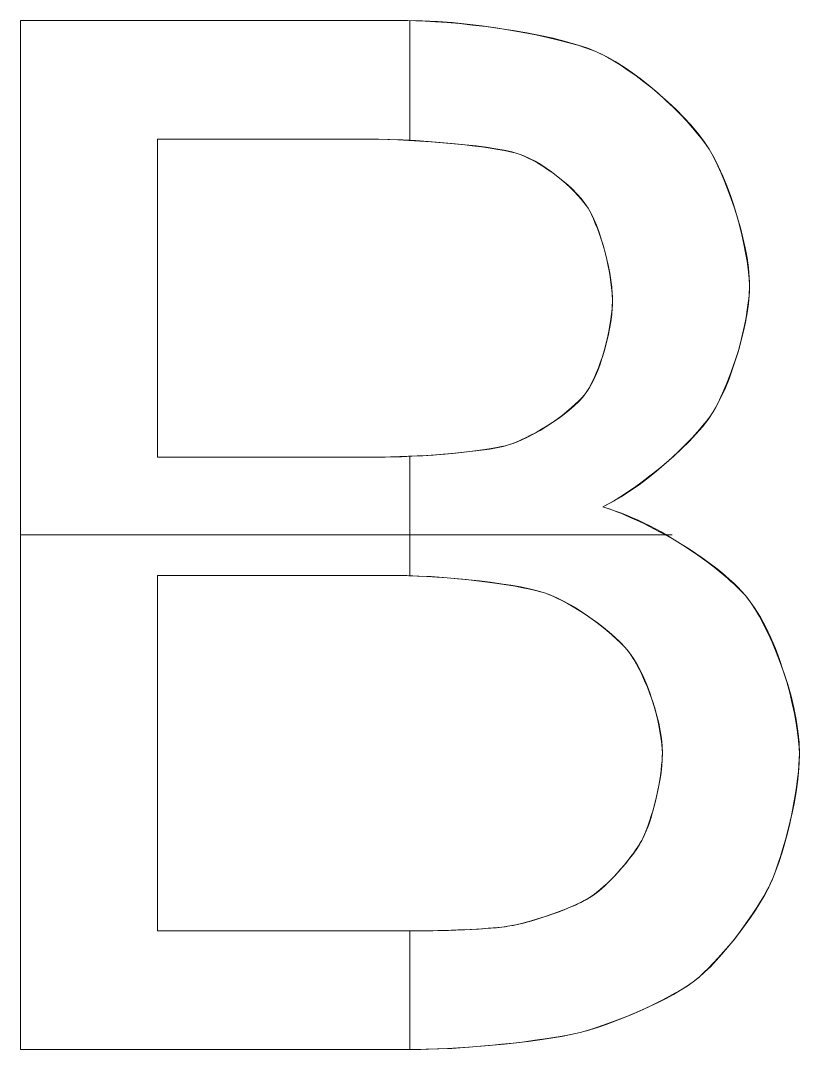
# Model space of a CAD drawing. Header units: millimetres. Extents: x -142 to 80, y -99 to 99.
# Drawn here: x -63.98 to -56.45, y 8.12 to 18.06 of the extents above; entities that cross this region are included whole.
import ezdxf

# ---------------------------------------------------------------- set-up
doc = ezdxf.new("R2010")
doc.units = ezdxf.units.MM
doc.header["$MEASUREMENT"] = 0
doc.layers.add('Default', color=7, linetype='Continuous')

msp = doc.modelspace()

# ---------------------------------------------------------------- linework, layer by layer
at = {"layer": 'Default', "color": 5, "lineweight": 9}
for points in [[(-63.9841, 8.123), (-63.9841, 8.123), (-63.9841, 18.0627), (-63.9841, 18.0627)], [(-63.9841, 8.123), (-63.9841, 8.123), (-63.9841, 18.0627), (-63.9841, 18.0627)], [(-63.9841, 18.0627), (-63.9841, 18.0627), (-63.9841, 18.0627), (-63.9841, 18.0627)], [(-63.9841, 18.0627), (-63.9841, 18.0627), (-63.9841, 8.123), (-63.9841, 8.123)], [(-60.2426, 18.0627), (-60.2426, 18.0627), (-60.2426, 18.0627), (-60.2426, 18.0627)], [(-60.2191, 18.0627), (-60.2191, 18.0627), (-60.2191, 16.9106), (-60.2191, 16.9106)], [(-60.2191, 18.0627), (-60.2191, 18.0627), (-60.2191, 16.9106), (-60.2191, 16.9106)], [(-58.4085, 17.7578), (-58.4085, 17.7578), (-58.4085, 17.7578), (-58.4085, 17.7578)], [(-62.6588, 13.8459), (-62.6588, 13.8459), (-62.6588, 16.9182), (-62.6588, 16.9182)], [(-62.6588, 16.9182), (-62.6588, 16.9182), (-62.6588, 16.9182), (-62.6588, 16.9182)], [(-62.6588, 16.9182), (-62.6588, 16.9182), (-62.6588, 13.8459), (-62.6588, 13.8459)], [(-62.6588, 13.8459), (-62.6588, 13.8459), (-62.6588, 16.9182), (-62.6588, 16.9182)], [(-60.6794, 16.9182), (-60.6794, 16.9182), (-60.6794, 16.9182), (-60.6794, 16.9182)], [(-57.327, 16.8193), (-57.327, 16.8193), (-57.327, 16.8193), (-57.327, 16.8193)], [(-59.1729, 16.776), (-59.1729, 16.776), (-59.1729, 16.776), (-59.1729, 16.776)], [(-58.4975, 16.2489), (-58.4975, 16.2489), (-58.4975, 16.2489), (-58.4975, 16.2489)], [(-56.9359, 15.494), (-56.9359, 15.494), (-56.9359, 15.494), (-56.9359, 15.494)], [(-62.6588, 15.382), (-62.6588, 15.382), (-62.6588, 15.382), (-62.6588, 15.382)], [(-58.2612, 15.3575), (-58.2612, 15.3575), (-58.2612, 15.3575), (-58.2612, 15.3575)], [(-58.5144, 14.4699), (-58.5144, 14.4699), (-58.5144, 14.4699), (-58.5144, 14.4699)], [(-57.2889, 14.2817), (-57.2889, 14.2817), (-57.2889, 14.2817), (-57.2889, 14.2817)], [(-59.2675, 13.9635), (-59.2675, 13.9635), (-59.2675, 13.9635), (-59.2675, 13.9635)], [(-62.6588, 13.8459), (-62.6588, 13.8459), (-62.6588, 13.8459), (-62.6588, 13.8459)], [(-60.5175, 13.8459), (-60.5175, 13.8459), (-60.5175, 13.8459), (-60.5175, 13.8459)], [(-60.2191, 13.8497), (-60.2191, 13.8497), (-60.2191, 12.7002), (-60.2191, 12.7002)], [(-60.2191, 13.8497), (-60.2191, 13.8497), (-60.2191, 12.7002), (-60.2191, 12.7002)], [(-58.3554, 13.3639), (-58.3554, 13.3639), (-58.3554, 13.3639), (-58.3554, 13.3639)], [(-63.9841, 13.0929), (-63.9841, 13.0929), (-57.6857, 13.0929), (-57.6857, 13.0929)], [(-63.9841, 13.0929), (-63.9841, 13.0929), (-63.9841, 13.0929), (-63.9841, 13.0929)], [(-63.9841, 13.0929), (-63.9841, 13.0929), (-57.6857, 13.0929), (-57.6857, 13.0929)], [(-62.6588, 9.2676), (-62.6588, 9.2676), (-62.6588, 12.7014), (-62.6588, 12.7014)], [(-62.6588, 12.7014), (-62.6588, 12.7014), (-62.6588, 12.7014), (-62.6588, 12.7014)], [(-62.6588, 12.7014), (-62.6588, 12.7014), (-62.6588, 9.2676), (-62.6588, 9.2676)], [(-62.6588, 9.2676), (-62.6588, 9.2676), (-62.6588, 12.7014), (-62.6588, 12.7014)], [(-60.3687, 12.7014), (-60.3687, 12.7014), (-60.3687, 12.7014), (-60.3687, 12.7014)], [(-58.9197, 12.5342), (-58.9197, 12.5342), (-58.9197, 12.5342), (-58.9197, 12.5342)], [(-56.9468, 12.4707), (-56.9468, 12.4707), (-56.9468, 12.4707), (-56.9468, 12.4707)], [(-58.0979, 11.9549), (-58.0979, 11.9549), (-58.0979, 11.9549), (-58.0979, 11.9549)], [(-62.6588, 10.9845), (-62.6588, 10.9845), (-62.6588, 10.9845), (-62.6588, 10.9845)], [(-57.7793, 10.9845), (-57.7793, 10.9845), (-57.7793, 10.9845), (-57.7793, 10.9845)], [(-56.454, 10.9789), (-56.454, 10.9789), (-56.454, 10.9789), (-56.454, 10.9789)], [(-57.9779, 10.1429), (-57.9779, 10.1429), (-57.9779, 10.1429), (-57.9779, 10.1429)], [(-56.75, 9.6921), (-56.75, 9.6921), (-56.75, 9.6921), (-56.75, 9.6921)], [(-58.4853, 9.5881), (-58.4853, 9.5881), (-58.4853, 9.5881), (-58.4853, 9.5881)], [(-62.6588, 9.2676), (-62.6588, 9.2676), (-62.6588, 9.2676), (-62.6588, 9.2676)], [(-60.2191, 9.2676), (-60.2191, 9.2676), (-60.2191, 8.123), (-60.2191, 8.123)], [(-60.2191, 9.2676), (-60.2191, 9.2676), (-60.2191, 8.123), (-60.2191, 8.123)], [(-60.1569, 9.2676), (-60.1569, 9.2676), (-60.1569, 9.2676), (-60.1569, 9.2676)], [(-59.2524, 9.3156), (-59.2524, 9.3156), (-59.2524, 9.3156), (-59.2524, 9.3156)], [(-57.4814, 8.7748), (-57.4814, 8.7748), (-57.4814, 8.7748), (-57.4814, 8.7748)], [(-58.5733, 8.2877), (-58.5733, 8.2877), (-58.5733, 8.2877), (-58.5733, 8.2877)], [(-63.9841, 8.123), (-63.9841, 8.123), (-63.9841, 8.123), (-63.9841, 8.123)], [(-60.1814, 8.123), (-60.1814, 8.123), (-60.1814, 8.123), (-60.1814, 8.123)]]:
    msp.add_open_spline(points, degree=3, dxfattribs=at)
for points, knots in [([(-63.9841, 18.0627), (-62.737, 18.0627), (-60.8662, 18.0627), (-60.2426, 18.0627), (-60.2426, 18.0627), (-59.4802, 18.0627), (-58.6387, 17.8594), (-58.4085, 17.7578), (-58.4085, 17.7578), (-57.9483, 17.5545), (-57.4574, 17.0305), (-57.327, 16.8193), (-57.327, 16.8193), (-57.0663, 16.397), (-56.9359, 15.7246), (-56.9359, 15.494), (-56.9359, 15.494), (-56.9359, 15.0648), (-57.1713, 14.4712), (-57.2889, 14.2817), (-57.2889, 14.2817), (-57.5242, 13.9027), (-58.1175, 13.4804), (-58.3554, 13.3639)], [0, 0, 0, 0, 0.142857, 0.142857, 0.142857, 0.142857, 0.285714, 0.285714, 0.285714, 0.285714, 0.428571, 0.428571, 0.428571, 0.428571, 0.571429, 0.571429, 0.571429, 0.571429, 0.714286, 0.714286, 0.714286, 0.714286, 1, 1, 1, 1]), ([(-63.9841, 18.0627), (-62.737, 18.0627), (-60.8662, 18.0627), (-60.2426, 18.0627), (-60.2426, 18.0627), (-59.4802, 18.0627), (-58.6387, 17.8594), (-58.4085, 17.7578), (-58.4085, 17.7578), (-57.9483, 17.5545), (-57.4574, 17.0305), (-57.327, 16.8193), (-57.327, 16.8193), (-57.0663, 16.397), (-56.9359, 15.7246), (-56.9359, 15.494), (-56.9359, 15.494), (-56.9359, 15.0648), (-57.1713, 14.4712), (-57.2889, 14.2817), (-57.2889, 14.2817), (-57.5242, 13.9027), (-58.1175, 13.4804), (-58.3554, 13.3639)], [0, 0, 0, 0, 0.142857, 0.142857, 0.142857, 0.142857, 0.285714, 0.285714, 0.285714, 0.285714, 0.428571, 0.428571, 0.428571, 0.428571, 0.571429, 0.571429, 0.571429, 0.571429, 0.714286, 0.714286, 0.714286, 0.714286, 1, 1, 1, 1]), ([(-58.3554, 13.3639), (-57.8797, 13.5968), (-57.4066, 14.0922), (-57.2889, 14.2817), (-57.2889, 14.2817), (-57.0536, 14.6607), (-56.9359, 15.2794), (-56.9359, 15.494), (-56.9359, 15.494), (-56.9359, 15.9553), (-57.1967, 16.6082), (-57.327, 16.8193), (-57.327, 16.8193), (-57.5878, 17.2416), (-58.1784, 17.6561), (-58.4085, 17.7578), (-58.4085, 17.7578), (-58.8688, 17.9611), (-59.8614, 18.0627), (-60.2426, 18.0627), (-60.2426, 18.0627), (-61.4898, 18.0627), (-63.3605, 18.0627), (-63.9841, 18.0627)], [0, 0, 0, 0, 0.142857, 0.142857, 0.142857, 0.142857, 0.285714, 0.285714, 0.285714, 0.285714, 0.428571, 0.428571, 0.428571, 0.428571, 0.571429, 0.571429, 0.571429, 0.571429, 0.714286, 0.714286, 0.714286, 0.714286, 1, 1, 1, 1]), ([(-62.6588, 16.9182), (-61.999, 16.9182), (-61.0093, 16.9182), (-60.6794, 16.9182), (-60.6794, 16.9182), (-59.9678, 16.9182), (-59.3192, 16.8234), (-59.1729, 16.776), (-59.1729, 16.776), (-58.8801, 16.6813), (-58.5763, 16.3773), (-58.4975, 16.2489), (-58.4975, 16.2489), (-58.34, 15.9923), (-58.2612, 15.5263), (-58.2612, 15.3575), (-58.2612, 15.3575), (-58.2612, 15.0017), (-58.43, 14.5879), (-58.5144, 14.4699), (-58.5144, 14.4699), (-58.6832, 14.234), (-59.1008, 14.0144), (-59.2675, 13.9635), (-59.2675, 13.9635), (-59.5197, 13.8851), (-60.2269, 13.8459), (-60.5175, 13.8459), (-60.5175, 13.8459), (-61.2312, 13.8459), (-62.3019, 13.8459), (-62.6588, 13.8459)], [0, 0, 0, 0, 0.111111, 0.111111, 0.111111, 0.111111, 0.222222, 0.222222, 0.222222, 0.222222, 0.333333, 0.333333, 0.333333, 0.333333, 0.444444, 0.444444, 0.444444, 0.444444, 0.555556, 0.555556, 0.555556, 0.555556, 0.666667, 0.666667, 0.666667, 0.666667, 0.777778, 0.777778, 0.777778, 0.777778, 1, 1, 1, 1]), ([(-62.6588, 13.8459), (-61.945, 13.8459), (-60.8744, 13.8459), (-60.5175, 13.8459), (-60.5175, 13.8459), (-59.9364, 13.8459), (-59.3936, 13.9243), (-59.2675, 13.9635), (-59.2675, 13.9635), (-58.9342, 14.0652), (-58.5988, 14.352), (-58.5144, 14.4699), (-58.5144, 14.4699), (-58.3456, 14.7059), (-58.2612, 15.1796), (-58.2612, 15.3575), (-58.2612, 15.3575), (-58.2612, 15.6951), (-58.4187, 16.1206), (-58.4975, 16.2489), (-58.4975, 16.2489), (-58.655, 16.5056), (-59.0265, 16.7287), (-59.1729, 16.776), (-59.1729, 16.776), (-59.4656, 16.8708), (-60.3236, 16.9182), (-60.6794, 16.9182), (-60.6794, 16.9182), (-61.3392, 16.9182), (-62.3289, 16.9182), (-62.6588, 16.9182)], [0, 0, 0, 0, 0.111111, 0.111111, 0.111111, 0.111111, 0.222222, 0.222222, 0.222222, 0.222222, 0.333333, 0.333333, 0.333333, 0.333333, 0.444444, 0.444444, 0.444444, 0.444444, 0.555556, 0.555556, 0.555556, 0.555556, 0.666667, 0.666667, 0.666667, 0.666667, 0.777778, 0.777778, 0.777778, 0.777778, 1, 1, 1, 1]), ([(-62.6588, 16.9182), (-61.999, 16.9182), (-61.0093, 16.9182), (-60.6794, 16.9182), (-60.6794, 16.9182), (-59.9678, 16.9182), (-59.3192, 16.8234), (-59.1729, 16.776), (-59.1729, 16.776), (-58.8801, 16.6813), (-58.5763, 16.3773), (-58.4975, 16.2489), (-58.4975, 16.2489), (-58.34, 15.9923), (-58.2612, 15.5263), (-58.2612, 15.3575), (-58.2612, 15.3575), (-58.2612, 15.0017), (-58.43, 14.5879), (-58.5144, 14.4699), (-58.5144, 14.4699), (-58.6832, 14.234), (-59.1008, 14.0144), (-59.2675, 13.9635), (-59.2675, 13.9635), (-59.5197, 13.8851), (-60.2269, 13.8459), (-60.5175, 13.8459), (-60.5175, 13.8459), (-61.2312, 13.8459), (-62.3019, 13.8459), (-62.6588, 13.8459)], [0, 0, 0, 0, 0.111111, 0.111111, 0.111111, 0.111111, 0.222222, 0.222222, 0.222222, 0.222222, 0.333333, 0.333333, 0.333333, 0.333333, 0.444444, 0.444444, 0.444444, 0.444444, 0.555556, 0.555556, 0.555556, 0.555556, 0.666667, 0.666667, 0.666667, 0.666667, 0.777778, 0.777778, 0.777778, 0.777778, 1, 1, 1, 1]), ([(-58.3554, 13.3639), (-57.7448, 13.1895), (-57.111, 12.6812), (-56.9468, 12.4707), (-56.9468, 12.4707), (-56.6183, 12.0496), (-56.454, 11.2656), (-56.454, 10.9789), (-56.454, 10.9789), (-56.454, 10.5176), (-56.6514, 9.8904), (-56.75, 9.6921), (-56.75, 9.6921), (-56.9474, 9.2955), (-57.3363, 8.8824), (-57.4814, 8.7748), (-57.4814, 8.7748), (-57.7716, 8.5599), (-58.3544, 8.3426), (-58.5733, 8.2877), (-58.5733, 8.2877), (-59.011, 8.1779), (-59.8642, 8.123), (-60.1814, 8.123), (-60.1814, 8.123), (-61.449, 8.123), (-63.3503, 8.123), (-63.9841, 8.123)], [0, 0, 0, 0, 0.125, 0.125, 0.125, 0.125, 0.25, 0.25, 0.25, 0.25, 0.375, 0.375, 0.375, 0.375, 0.5, 0.5, 0.5, 0.5, 0.625, 0.625, 0.625, 0.625, 0.75, 0.75, 0.75, 0.75, 1, 1, 1, 1]), ([(-58.3554, 13.3639), (-57.7448, 13.1895), (-57.111, 12.6812), (-56.9468, 12.4707), (-56.9468, 12.4707), (-56.6183, 12.0496), (-56.454, 11.2656), (-56.454, 10.9789), (-56.454, 10.9789), (-56.454, 10.5176), (-56.6514, 9.8904), (-56.75, 9.6921), (-56.75, 9.6921), (-56.9474, 9.2955), (-57.3363, 8.8824), (-57.4814, 8.7748), (-57.4814, 8.7748), (-57.7716, 8.5599), (-58.3544, 8.3426), (-58.5733, 8.2877), (-58.5733, 8.2877), (-59.011, 8.1779), (-59.8642, 8.123), (-60.1814, 8.123), (-60.1814, 8.123), (-61.449, 8.123), (-63.3503, 8.123), (-63.9841, 8.123)], [0, 0, 0, 0, 0.125, 0.125, 0.125, 0.125, 0.25, 0.25, 0.25, 0.25, 0.375, 0.375, 0.375, 0.375, 0.5, 0.5, 0.5, 0.5, 0.625, 0.625, 0.625, 0.625, 0.75, 0.75, 0.75, 0.75, 1, 1, 1, 1]), ([(-63.9841, 8.123), (-62.7166, 8.123), (-60.8152, 8.123), (-60.1814, 8.123), (-60.1814, 8.123), (-59.547, 8.123), (-58.7921, 8.2328), (-58.5733, 8.2877), (-58.5733, 8.2877), (-58.1356, 8.3975), (-57.6265, 8.6673), (-57.4814, 8.7748), (-57.4814, 8.7748), (-57.1912, 8.9897), (-56.8487, 9.4938), (-56.75, 9.6921), (-56.75, 9.6921), (-56.5527, 10.0887), (-56.454, 10.7482), (-56.454, 10.9789), (-56.454, 10.9789), (-56.454, 11.5523), (-56.7825, 12.2602), (-56.9468, 12.4707), (-56.9468, 12.4707), (-57.2753, 12.8917), (-58.0501, 13.2767), (-58.3554, 13.3639)], [0, 0, 0, 0, 0.125, 0.125, 0.125, 0.125, 0.25, 0.25, 0.25, 0.25, 0.375, 0.375, 0.375, 0.375, 0.5, 0.5, 0.5, 0.5, 0.625, 0.625, 0.625, 0.625, 0.75, 0.75, 0.75, 0.75, 1, 1, 1, 1]), ([(-62.6588, 12.7014), (-61.8955, 12.7014), (-60.7504, 12.7014), (-60.3687, 12.7014), (-60.3687, 12.7014), (-59.7381, 12.7014), (-59.0874, 12.5899), (-58.9197, 12.5342), (-58.9197, 12.5342), (-58.5843, 12.4229), (-58.2041, 12.0923), (-58.0979, 11.9549), (-58.0979, 11.9549), (-57.8855, 11.68), (-57.7793, 11.1705), (-57.7793, 10.9845), (-57.7793, 10.9845), (-57.7793, 10.6664), (-57.9117, 10.2645), (-57.9779, 10.1429), (-57.9779, 10.1429), (-58.1103, 9.9001), (-58.3824, 9.6517), (-58.4853, 9.5881), (-58.4853, 9.5881), (-58.6911, 9.461), (-59.0996, 9.3429), (-59.2524, 9.3156), (-59.2524, 9.3156), (-59.4262, 9.2836), (-59.9423, 9.2676), (-60.1569, 9.2676), (-60.1569, 9.2676), (-60.9909, 9.2676), (-62.2419, 9.2676), (-62.6588, 9.2676)], [0, 0, 0, 0, 0.1, 0.1, 0.1, 0.1, 0.2, 0.2, 0.2, 0.2, 0.3, 0.3, 0.3, 0.3, 0.4, 0.4, 0.4, 0.4, 0.5, 0.5, 0.5, 0.5, 0.6, 0.6, 0.6, 0.6, 0.7, 0.7, 0.7, 0.7, 0.8, 0.8, 0.8, 0.8, 1, 1, 1, 1]), ([(-62.6588, 9.2676), (-61.8249, 9.2676), (-60.5739, 9.2676), (-60.1569, 9.2676), (-60.1569, 9.2676), (-59.7277, 9.2676), (-59.3393, 9.2996), (-59.2524, 9.3156), (-59.2524, 9.3156), (-58.9468, 9.3702), (-58.5882, 9.5245), (-58.4853, 9.5881), (-58.4853, 9.5881), (-58.2794, 9.7151), (-58.0441, 10.0215), (-57.9779, 10.1429), (-57.9779, 10.1429), (-57.8455, 10.3858), (-57.7793, 10.8254), (-57.7793, 10.9845), (-57.7793, 10.9845), (-57.7793, 11.3566), (-57.9917, 11.8174), (-58.0979, 11.9549), (-58.0979, 11.9549), (-58.3103, 12.2297), (-58.752, 12.4785), (-58.9197, 12.5342), (-58.9197, 12.5342), (-59.2551, 12.6456), (-60.0534, 12.7014), (-60.3687, 12.7014), (-60.3687, 12.7014), (-61.1321, 12.7014), (-62.2771, 12.7014), (-62.6588, 12.7014)], [0, 0, 0, 0, 0.1, 0.1, 0.1, 0.1, 0.2, 0.2, 0.2, 0.2, 0.3, 0.3, 0.3, 0.3, 0.4, 0.4, 0.4, 0.4, 0.5, 0.5, 0.5, 0.5, 0.6, 0.6, 0.6, 0.6, 0.7, 0.7, 0.7, 0.7, 0.8, 0.8, 0.8, 0.8, 1, 1, 1, 1]), ([(-62.6588, 12.7014), (-61.8955, 12.7014), (-60.7504, 12.7014), (-60.3687, 12.7014), (-60.3687, 12.7014), (-59.7381, 12.7014), (-59.0874, 12.5899), (-58.9197, 12.5342), (-58.9197, 12.5342), (-58.5843, 12.4229), (-58.2041, 12.0923), (-58.0979, 11.9549), (-58.0979, 11.9549), (-57.8855, 11.68), (-57.7793, 11.1705), (-57.7793, 10.9845), (-57.7793, 10.9845), (-57.7793, 10.6664), (-57.9117, 10.2645), (-57.9779, 10.1429), (-57.9779, 10.1429), (-58.1103, 9.9001), (-58.3824, 9.6517), (-58.4853, 9.5881), (-58.4853, 9.5881), (-58.6911, 9.461), (-59.0996, 9.3429), (-59.2524, 9.3156), (-59.2524, 9.3156), (-59.4262, 9.2836), (-59.9423, 9.2676), (-60.1569, 9.2676), (-60.1569, 9.2676), (-60.9909, 9.2676), (-62.2419, 9.2676), (-62.6588, 9.2676)], [0, 0, 0, 0, 0.1, 0.1, 0.1, 0.1, 0.2, 0.2, 0.2, 0.2, 0.3, 0.3, 0.3, 0.3, 0.4, 0.4, 0.4, 0.4, 0.5, 0.5, 0.5, 0.5, 0.6, 0.6, 0.6, 0.6, 0.7, 0.7, 0.7, 0.7, 0.8, 0.8, 0.8, 0.8, 1, 1, 1, 1])]:
    msp.add_open_spline(points, degree=3, knots=knots, dxfattribs=at)

doc.saveas('drawing.dxf')
